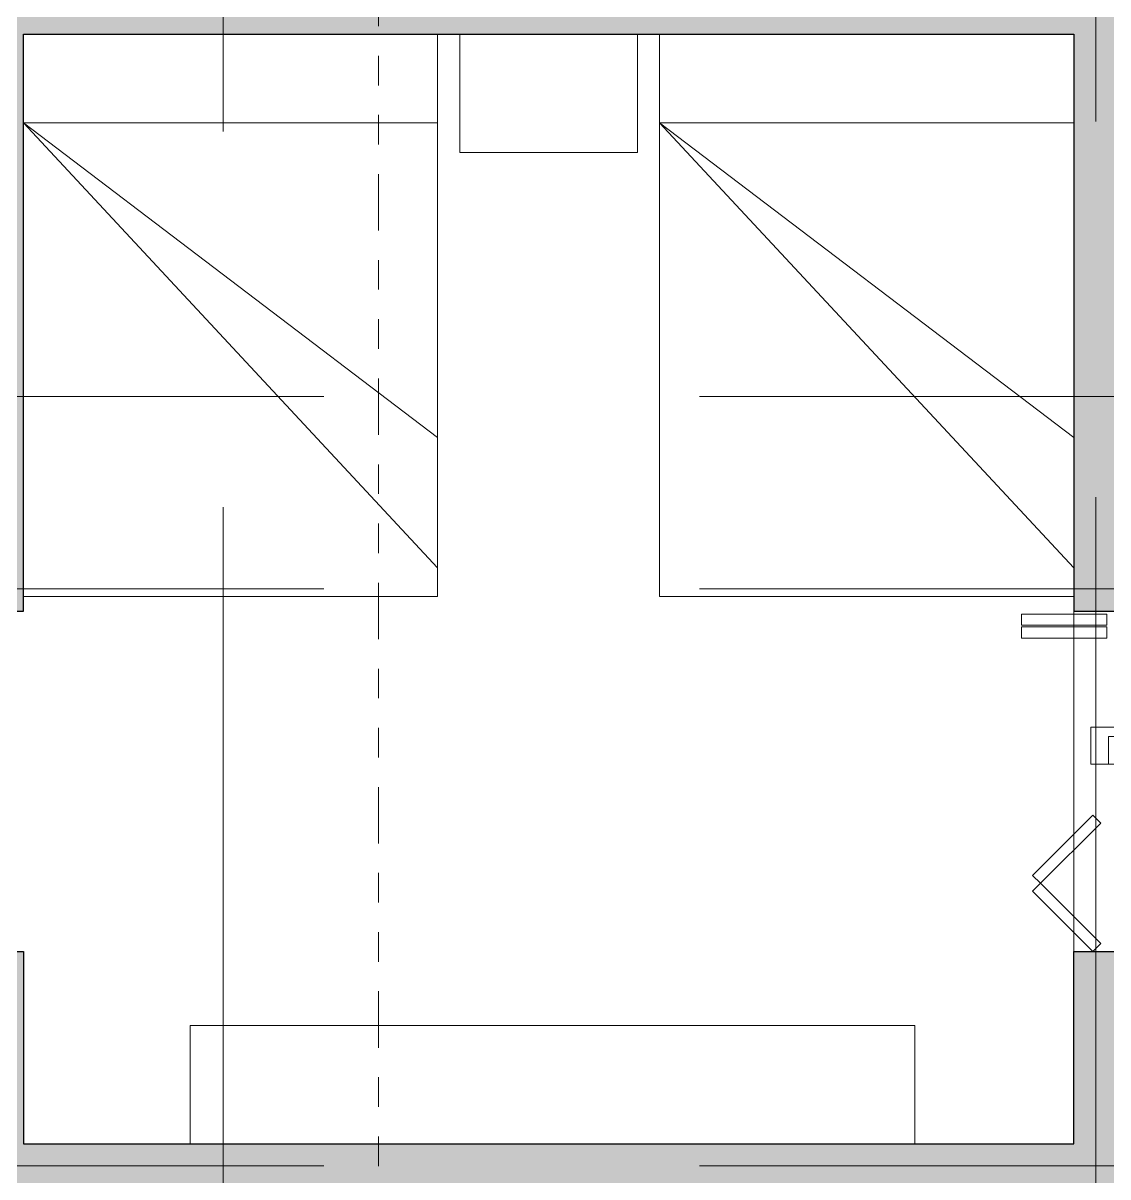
# Model space of a CAD drawing. Header units: metres. Extents: x -54 to 264, y -14 to 31.
# Drawn here: x 40.669 to 44.337, y 11.838 to 15.738 of the extents above; entities that cross this region are included whole.
import ezdxf
from ezdxf.enums import TextEntityAlignment as Align

# ---------------------------------------------------------------- set-up
doc = ezdxf.new("R2010")
doc.units = ezdxf.units.M
doc.header["$LTSCALE"] = 0.001
for name, pattern in [('CENTERX2', [101.6, 63.5, -12.7, 12.7, -12.7]), ('DIVIDEX2', [63.5, 25.4, -12.7, 0, -12.7, 0, -12.7]), ('HIDDENX2', [19.05, 12.7, -6.35])]:
    doc.linetypes.add(name, pattern=pattern)
doc.layers.get('0').update_dxf_attribs({"lineweight": 13, "true_color": 0x000000})
for name, color, linetype, lineweight, true_color in [('JACH-Anotaciones-Cotas-NivelesPiso-Grals', 7, 'Continuous', 13, 0x000000), ('JACH-Anotaciones-Cotas-NivelesPiso-Grals @ 0.05', 7, 'Continuous', 13, 0x000000), ('JACH-Anotaciones-Cotas-NivelesPiso-Grals @ 0.075', 7, 'Continuous', 13, 0x000000), ('JACH-Anotaciones-Cotas-NivelesPiso-Grals @ 0.1', 7, 'Continuous', 13, 0x000000), ('Jach-Anotaciones-Hatch-Lum80%', 250, 'Continuous', 13, 0x333333), ('JACH-Anotaciones-Lineas-CORTE', 7, 'DIVIDEX2', 18, 0x000000), ('JACH-Anotaciones-Lineas-CORTE @ 0.075', 7, 'DIVIDEX2', 18, 0x000000), ('JACH-Anotaciones-Lineas-EJES', 7, 'CENTERX2', 9, 0x666666), ('JACH-Arq-Lineas-Proyeccion', 250, 'HIDDENX2', 13, 0x333333), ('JACH-Arq-Mobiliario01-', 250, 'Continuous', 9, 0x333333), ('JACH-Arq-Muros01-Carga', 7, 'Continuous', 25, 0x000000), ('JACH-Arq-Puertas01-', 7, 'Continuous', 13, 0x404040)]:
    doc.layers.add(name, color=color, linetype=linetype, lineweight=lineweight, true_color=true_color)
doc.styles.add('01c-Arial-JACH(3mm)', font='arial.ttf', dxfattribs={"height": 3})

# ---------------------------------------------------------------- blocks, each defined once
blk = doc.blocks.new('A$C589ce9e2')
at = {"lineweight": 0}
for p, q in [((1.4, 1.9), (0, 1.9)), ((0, 1.9), (0, 0)), ((1.4, 0), (1.4, 1.9)), ((0, 1.6), (1.4, 1.6)), ((0, 1.6), (1.4, 0.5363)), ((0, 1.6), (1.4, 0.0962)), ((0, 0), (1.4, 0))]:
    blk.add_line(p, q, dxfattribs=at)
blk = doc.blocks.new('*U91')
at = {"lineweight": 0, "ltscale": 100}
h = blk.add_hatch(color=256, dxfattribs=at)
h.dxf.hatch_style = 1
h.paths.add_polyline_path([(0, 0), (0, -1.25), (2.4, -1.25), (2.4, 0)])
for points in [[(-2.4, 1.25), (-2.4, 0), (0, 0), (0, 1.25)], [(0, 0), (0, -1.25), (2.4, -1.25), (2.4, 0)]]:
    blk.add_lwpolyline(points, close=True, dxfattribs=at)
blk = doc.blocks.new('*U584')
at = {"layer": 'JACH-Anotaciones-Cotas-NivelesPiso-Grals @ 0.05', "xscale": 0.05000000000000002, "yscale": 0.05000000000000002, "zscale": 0.05000000000000002, "rotation": 1.207418269725734e-06}
blk.add_blockref('*U91', (44.5189, 13.2323), dxfattribs=at)
at = {"layer": 'JACH-Anotaciones-Cotas-NivelesPiso-Grals @ 0.075', "xscale": 0.07500000000000002, "yscale": 0.07500000000000002, "zscale": 0.07500000000000002}
blk.add_blockref('*U91', (44.5189, 13.2323), dxfattribs=at)
at = {"layer": 'JACH-Anotaciones-Cotas-NivelesPiso-Grals @ 0.1', "xscale": 0.1, "yscale": 0.1, "zscale": 0.1, "rotation": 1.207418269725734e-06}
blk.add_blockref('*U91', (44.5189, 13.2323), dxfattribs=at)
blk = doc.blocks.new('*U293')
at = {"linetype": 'DIVIDEX2', "lineweight": 0, "ltscale": 100}
blk.add_lwpolyline([(-810.476, 0), (-344.582, 0)], dxfattribs=at)
at = {"lineweight": 0, "ltscale": 100, "style": '01c-Arial-JACH(3mm)'}
for tag, p in [('JACH-SECCIONMURO', (-815.976, 2.109)), ('NO.DEPLANO', (-815.976, -1.994))]:
    blk.add_attdef(tag, text='', height=3, dxfattribs=at).set_placement(p, align=Align.MIDDLE_CENTER)
blk = doc.blocks.new('*U651')
at = {"layer": 'JACH-Anotaciones-Lineas-CORTE @ 0.075', "xscale": -0.075, "yscale": 0.075, "zscale": 0.075, "rotation": 90}
blk.add_blockref('*U293', (41.8709, -31.0582), dxfattribs=at)

msp = doc.modelspace()

# ---------------------------------------------------------------- hatches: boundary and pattern name
at = {"layer": 'Jach-Anotaciones-Hatch-Lum80%', "ltscale": 100}
h = msp.add_hatch(color=256, dxfattribs=at)
h.dxf.hatch_style = 1
h.paths.add_polyline_path([(38.7209, 13.75), (39.7209, 13.75), (39.7209, 13.9), (38.7209, 13.9), (38.7209, 15.7), (40.5209, 15.7), (40.5209, 13.75), (40.6709, 13.75), (40.6709, 15.7), (44.2209, 15.7), (44.2209, 13.75), (45.2709, 13.75), (45.2709, 13.9), (44.3709, 13.9), (44.3709, 19.3001), (44.5219, 19.3), (44.5219, 19.4501), (44.2209, 19.4501), (44.2209, 15.85), (39.3959, 15.85), (39.3959, 17.65), (40.0709, 17.65), (40.0709, 17.8), (39.9524, 17.8), (39.7884, 17.8), (38.7209, 17.8), (38.7209, 17.875), (38.5709, 17.875), (38.5709, 17.65), (39.2459, 17.65), (39.2459, 15.85), (38.5709, 15.85), (38.5709, 13.75), (38.5709, 13.675), (38.7209, 13.675)])
h = msp.add_hatch(color=256, dxfattribs=at)
h.dxf.hatch_style = 1
h.paths.add_polyline_path([(38.7209, 9.85), (38.7209, 9.775), (38.5709, 9.775), (38.5709, 9.85), (38.5709, 11.8), (38.5709, 12.675), (38.7209, 12.675), (38.7209, 11.95), (40.5209, 11.95), (40.5209, 12.6), (40.6709, 12.6), (40.6709, 11.95), (44.2209, 11.95), (44.2209, 12.6), (44.5209, 12.6), (44.5209, 12.45), (44.3709, 12.45), (44.3709, 10), (44.5209, 10), (44.5209, 9.85), (44.2209, 9.85), (44.2209, 11.8), (40.6709, 11.8), (40.6709, 9.85), (40.5209, 9.85), (40.5209, 11.8), (38.7209, 11.8), (38.7209, 10), (39.7209, 10), (39.7209, 9.85)])

# ---------------------------------------------------------------- linework, layer by layer
at = {"layer": 'JACH-Anotaciones-Lineas-EJES', "ltscale": 100}
for points in [[(41.3459, -2.4086), (41.3459, 25.8816)], [(44.2959, -2.375), (44.2959, 25.875)], [(22.6359, 14.475), (52.1472, 14.475)], [(22.6359, 13.825), (52.1472, 13.825)], [(22.6359, 11.875), (52.1472, 11.875)]]:
    msp.add_lwpolyline(points, dxfattribs=at)
at = {"layer": 'JACH-Arq-Lineas-Proyeccion', "ltscale": 100}
msp.add_lwpolyline([(44.2209, 13.75), (44.2209, 12.6)], dxfattribs=at)
at = {"layer": 'JACH-Arq-Mobiliario01-', "lineweight": 0, "ltscale": 100}
msp.add_lwpolyline([(42.1459, 15.3), (42.7459, 15.3), (42.7459, 15.7), (42.1459, 15.7)], close=True, dxfattribs=at)
at = {"layer": 'JACH-Arq-Mobiliario01-', "ltscale": 100}
msp.add_lwpolyline([(41.2338, 11.95), (43.6838, 11.95), (43.6838, 12.35), (41.2338, 12.35)], close=True, dxfattribs=at)
at = {"layer": 'JACH-Arq-Muros01-Carga', "color": 3, "ltscale": 100}
for points in [[(38.5709, 15.85), (38.5709, 13.75), (38.5709, 13.675), (38.7209, 13.675), (38.7209, 13.75), (38.7209, 13.75), (39.7209, 13.75), (39.7209, 13.9), (38.7209, 13.9), (38.7209, 15.7), (40.5209, 15.7), (40.5209, 13.75), (40.6709, 13.75), (40.6709, 15.7), (44.2209, 15.7), (44.2209, 13.75), (45.2709, 13.75)], [(38.5709, 11.8), (38.5709, 12.675), (38.7209, 12.675), (38.7209, 11.95), (40.5209, 11.95), (40.5209, 12.6), (40.6709, 12.6), (40.6709, 11.95), (44.2209, 11.95), (44.2209, 12.6), (44.5209, 12.6)]]:
    msp.add_lwpolyline(points, dxfattribs=at)
at = {"layer": 'JACH-Arq-Puertas01-', "ltscale": 100}
for points in [[(44.0449, 13.74), (44.3324, 13.74), (44.3324, 13.702), (44.0449, 13.702)], [(44.0449, 13.697), (44.3324, 13.697), (44.3324, 13.659), (44.0449, 13.659)], [(44.0822, 12.857), (44.2855, 13.0603), (44.3124, 13.0335), (44.1091, 12.8302)], [(44.0822, 12.8033), (44.2855, 12.6), (44.3124, 12.6269), (44.1091, 12.8302)]]:
    msp.add_lwpolyline(points, close=True, dxfattribs=at)

# ---------------------------------------------------------------- block references
at = {"layer": 'JACH-Anotaciones-Cotas-NivelesPiso-Grals', "lineweight": 0}
msp.add_blockref('*U584', (0, 0), dxfattribs=at)
at = {"layer": 'JACH-Anotaciones-Lineas-CORTE', "lineweight": 0}
msp.add_blockref('*U651', (0, 0), dxfattribs=at)
at = {"layer": 'JACH-Arq-Mobiliario01-', "ltscale": 100}
for p in [(40.6709, 13.8), (42.8209, 13.8)]:
    msp.add_blockref('A$C589ce9e2', p, dxfattribs=at)

doc.saveas('drawing.dxf')
